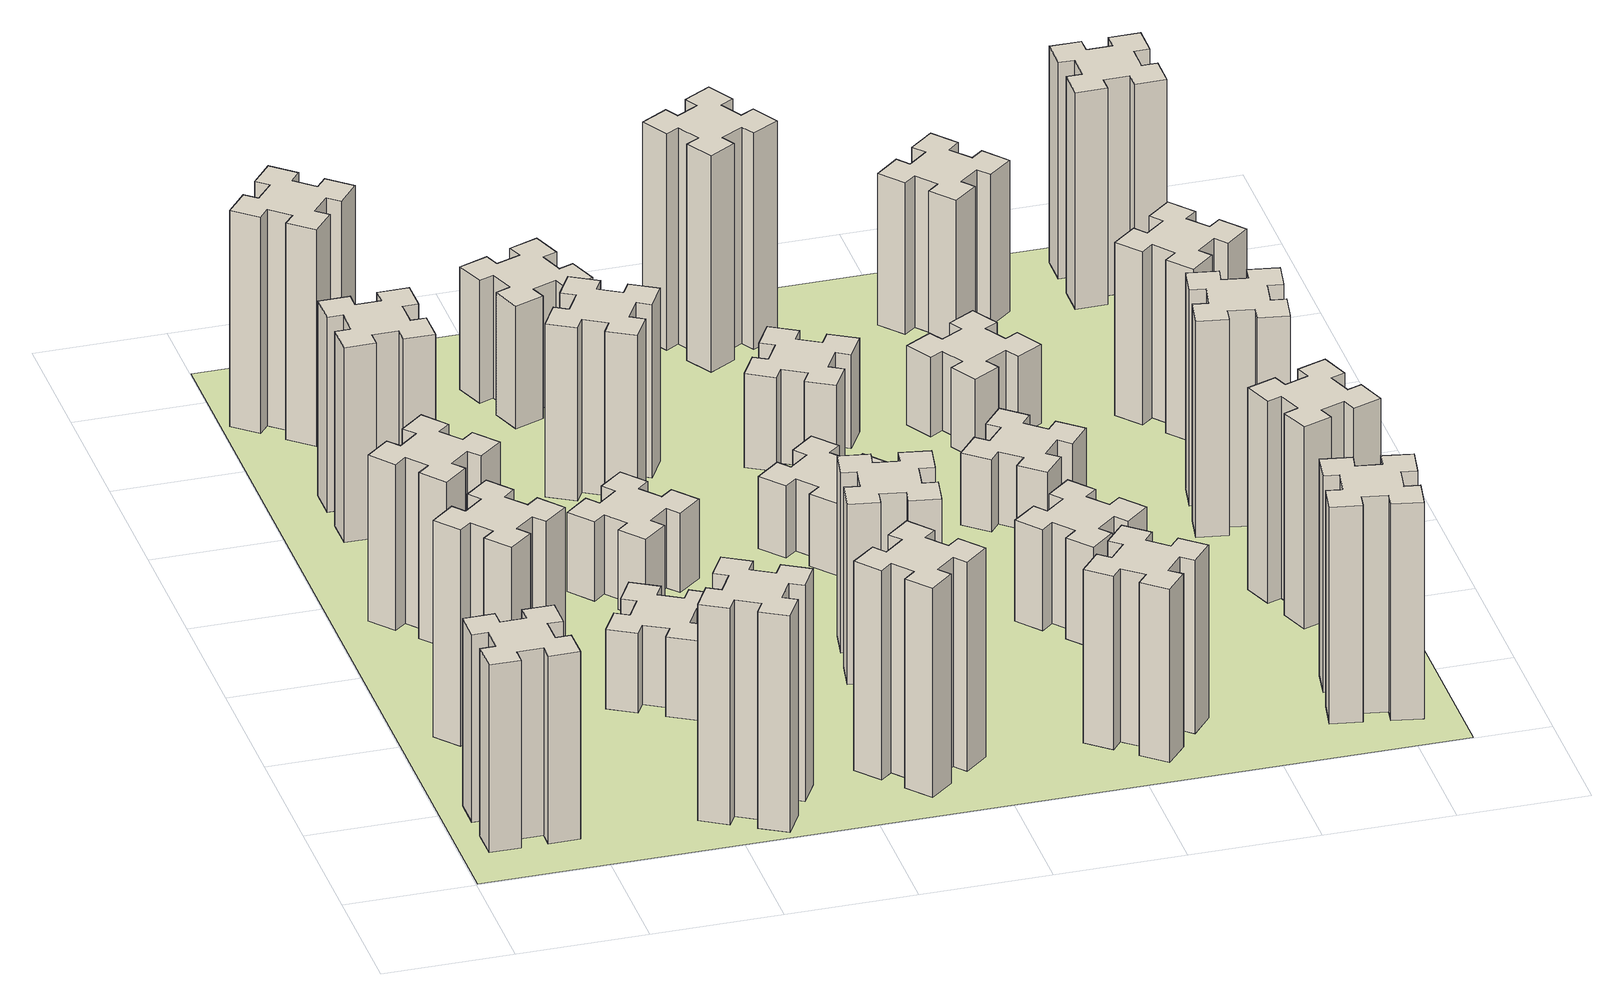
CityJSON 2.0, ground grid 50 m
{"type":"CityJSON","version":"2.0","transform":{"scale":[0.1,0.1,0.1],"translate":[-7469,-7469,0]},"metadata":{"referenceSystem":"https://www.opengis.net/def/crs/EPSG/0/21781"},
"CityObjects":{
"building1":{"type":"Building","attributes":{"class":"1000","function":"1000","usage":"1000","yearOfConstruction":2016,"roofType":"1000","measuredHeight":78,"storeysAboveGround":30,"storeysBelowGround":0},"geometry":[{"type":"Solid","lod":"1","boundaries":[[[[0,1,2,3,4,5,6,7,8,9,10,11,12,13,14,15,16,17,18,19]],[[17,16,20,21]],[[16,15,22,20]],[[15,14,23,22]],[[14,13,24,23]],[[13,12,25,24]],[[12,11,26,25]],[[11,10,27,26]],[[10,9,28,27]],[[9,8,29,28]],[[8,7,30,29]],[[7,6,31,30]],[[6,5,32,31]],[[5,4,33,32]],[[4,3,34,33]],[[3,2,35,34]],[[2,1,36,35]],[[1,0,37,36]],[[0,19,38,37]],[[19,18,39,38]],[[18,17,21,39]],[[24,25,26,27,28,29,30,31,32,33,34,35,36,37,38,39,21,20,22,23]]]]}]},
"building2":{"type":"Building","attributes":{"class":"1000","function":"1000","usage":"1000","yearOfConstruction":2016,"roofType":"1000","measuredHeight":90,"storeysAboveGround":30,"storeysBelowGround":0},"geometry":[{"type":"Solid","lod":"1","boundaries":[[[[40,41,42,43,44,45,46,47,48,49,50,51,52,53,54,55,56,57,58,59]],[[57,56,60,61]],[[56,55,62,60]],[[55,54,63,62]],[[54,53,64,63]],[[53,52,65,64]],[[52,51,66,65]],[[51,50,67,66]],[[50,49,68,67]],[[49,48,69,68]],[[48,47,70,69]],[[47,46,71,70]],[[46,45,72,71]],[[45,44,73,72]],[[44,43,74,73]],[[43,42,75,74]],[[42,41,76,75]],[[41,40,77,76]],[[40,59,78,77]],[[59,58,79,78]],[[58,57,61,79]],[[64,65,66,67,68,69,70,71,72,73,74,75,76,77,78,79,61,60,62,63]]]]}]},
"building3":{"type":"Building","attributes":{"class":"1000","function":"1000","usage":"1000","yearOfConstruction":2016,"roofType":"1000","measuredHeight":69,"storeysAboveGround":30,"storeysBelowGround":0},"geometry":[{"type":"Solid","lod":"1","boundaries":[[[[80,81,82,83,84,85,86,87,88,89,90,91,92,93,94,95,96,97,98,99]],[[97,96,100,101]],[[96,95,102,100]],[[95,94,103,102]],[[94,93,104,103]],[[93,92,105,104]],[[92,91,106,105]],[[91,90,107,106]],[[90,89,108,107]],[[89,88,109,108]],[[88,87,110,109]],[[87,86,111,110]],[[86,85,112,111]],[[85,84,113,112]],[[84,83,114,113]],[[83,82,115,114]],[[82,81,116,115]],[[81,80,117,116]],[[80,99,118,117]],[[99,98,119,118]],[[98,97,101,119]],[[104,105,106,107,108,109,110,111,112,113,114,115,116,117,118,119,101,100,102,103]]]]}]},
"building4":{"type":"Building","attributes":{"class":"1000","function":"1000","usage":"1000","yearOfConstruction":2016,"roofType":"1000","measuredHeight":81,"storeysAboveGround":30,"storeysBelowGround":0},"geometry":[{"type":"Solid","lod":"1","boundaries":[[[[120,121,122,123,124,125,126,127,128,129,130,131,132,133,134,135,136,137,138,139]],[[137,136,140,141]],[[136,135,142,140]],[[135,134,143,142]],[[134,133,144,143]],[[133,132,145,144]],[[132,131,146,145]],[[131,130,147,146]],[[130,129,148,147]],[[129,128,149,148]],[[128,127,150,149]],[[127,126,151,150]],[[126,125,152,151]],[[125,124,153,152]],[[124,123,154,153]],[[123,122,155,154]],[[122,121,156,155]],[[121,120,157,156]],[[120,139,158,157]],[[139,138,159,158]],[[138,137,141,159]],[[144,145,146,147,148,149,150,151,152,153,154,155,156,157,158,159,141,140,142,143]]]]}]},
"building5":{"type":"Building","attributes":{"class":"1000","function":"1000","usage":"1000","yearOfConstruction":2016,"roofType":"1000","measuredHeight":90,"storeysAboveGround":30,"storeysBelowGround":0},"geometry":[{"type":"Solid","lod":"1","boundaries":[[[[160,161,162,163,164,165,166,167,168,169,170,171,172,173,174,175,176,177,178,179]],[[177,176,180,181]],[[176,175,182,180]],[[175,174,183,182]],[[174,173,184,183]],[[173,172,185,184]],[[172,171,186,185]],[[171,170,187,186]],[[170,169,188,187]],[[169,168,189,188]],[[168,167,190,189]],[[167,166,191,190]],[[166,165,192,191]],[[165,164,193,192]],[[164,163,194,193]],[[163,162,195,194]],[[162,161,196,195]],[[161,160,197,196]],[[160,179,198,197]],[[179,178,199,198]],[[178,177,181,199]],[[184,185,186,187,188,189,190,191,192,193,194,195,196,197,198,199,181,180,182,183]]]]}]},
"building6":{"type":"Building","attributes":{"class":"1000","function":"1000","usage":"1000","yearOfConstruction":2016,"roofType":"1000","measuredHeight":90,"storeysAboveGround":30,"storeysBelowGround":0},"geometry":[{"type":"Solid","lod":"1","boundaries":[[[[200,201,202,203,204,205,206,207,208,209,210,211,212,213,214,215,216,217,218,219]],[[217,216,220,221]],[[216,215,222,220]],[[215,214,223,222]],[[214,213,224,223]],[[213,212,225,224]],[[212,211,226,225]],[[211,210,227,226]],[[210,209,228,227]],[[209,208,229,228]],[[208,207,230,229]],[[207,206,231,230]],[[206,205,232,231]],[[205,204,233,232]],[[204,203,234,233]],[[203,202,235,234]],[[202,201,236,235]],[[201,200,237,236]],[[200,219,238,237]],[[219,218,239,238]],[[218,217,221,239]],[[224,225,226,227,228,229,230,231,232,233,234,235,236,237,238,239,221,220,222,223]]]]}]},
"building7":{"type":"Building","attributes":{"class":"1000","function":"1000","usage":"1000","yearOfConstruction":2016,"roofType":"1000","measuredHeight":33,"storeysAboveGround":30,"storeysBelowGround":0},"geometry":[{"type":"Solid","lod":"1","boundaries":[[[[240,241,242,243,244,245,246,247,248,249,250,251,252,253,254,255,256,257,258,259]],[[257,256,260,261]],[[256,255,262,260]],[[255,254,263,262]],[[254,253,264,263]],[[253,252,265,264]],[[252,251,266,265]],[[251,250,267,266]],[[250,249,268,267]],[[249,248,269,268]],[[248,247,270,269]],[[247,246,271,270]],[[246,245,272,271]],[[245,244,273,272]],[[244,243,274,273]],[[243,242,275,274]],[[242,241,276,275]],[[241,240,277,276]],[[240,259,278,277]],[[259,258,279,278]],[[258,257,261,279]],[[264,265,266,267,268,269,270,271,272,273,274,275,276,277,278,279,261,260,262,263]]]]}]},
"building8":{"type":"Building","attributes":{"class":"1000","function":"1000","usage":"1000","yearOfConstruction":2016,"roofType":"1000","measuredHeight":33,"storeysAboveGround":30,"storeysBelowGround":0},"geometry":[{"type":"Solid","lod":"1","boundaries":[[[[280,281,282,283,284,285,286,287,288,289,290,291,292,293,294,295,296,297,298,299]],[[297,296,300,301]],[[296,295,302,300]],[[295,294,303,302]],[[294,293,304,303]],[[293,292,305,304]],[[292,291,306,305]],[[291,290,307,306]],[[290,289,308,307]],[[289,288,309,308]],[[288,287,310,309]],[[287,286,311,310]],[[286,285,312,311]],[[285,284,313,312]],[[284,283,314,313]],[[283,282,315,314]],[[282,281,316,315]],[[281,280,317,316]],[[280,299,318,317]],[[299,298,319,318]],[[298,297,301,319]],[[304,305,306,307,308,309,310,311,312,313,314,315,316,317,318,319,301,300,302,303]]]]}]},
"building9":{"type":"Building","attributes":{"class":"1000","function":"1000","usage":"1000","yearOfConstruction":2016,"roofType":"1000","measuredHeight":87,"storeysAboveGround":30,"storeysBelowGround":0},"geometry":[{"type":"Solid","lod":"1","boundaries":[[[[320,321,322,323,324,325,326,327,328,329,330,331,332,333,334,335,336,337,338,339]],[[337,336,340,341]],[[336,335,342,340]],[[335,334,343,342]],[[334,333,344,343]],[[333,332,345,344]],[[332,331,346,345]],[[331,330,347,346]],[[330,329,348,347]],[[329,328,349,348]],[[328,327,350,349]],[[327,326,351,350]],[[326,325,352,351]],[[325,324,353,352]],[[324,323,354,353]],[[323,322,355,354]],[[322,321,356,355]],[[321,320,357,356]],[[320,339,358,357]],[[339,338,359,358]],[[338,337,341,359]],[[344,345,346,347,348,349,350,351,352,353,354,355,356,357,358,359,341,340,342,343]]]]}]},
"building10":{"type":"Building","attributes":{"class":"1000","function":"1000","usage":"1000","yearOfConstruction":2016,"roofType":"1000","measuredHeight":72,"storeysAboveGround":30,"storeysBelowGround":0},"geometry":[{"type":"Solid","lod":"1","boundaries":[[[[360,361,362,363,364,365,366,367,368,369,370,371,372,373,374,375,376,377,378,379]],[[377,376,380,381]],[[376,375,382,380]],[[375,374,383,382]],[[374,373,384,383]],[[373,372,385,384]],[[372,371,386,385]],[[371,370,387,386]],[[370,369,388,387]],[[369,368,389,388]],[[368,367,390,389]],[[367,366,391,390]],[[366,365,392,391]],[[365,364,393,392]],[[364,363,394,393]],[[363,362,395,394]],[[362,361,396,395]],[[361,360,397,396]],[[360,379,398,397]],[[379,378,399,398]],[[378,377,381,399]],[[384,385,386,387,388,389,390,391,392,393,394,395,396,397,398,399,381,380,382,383]]]]}]},
"building11":{"type":"Building","attributes":{"class":"1000","function":"1000","usage":"1000","yearOfConstruction":2016,"roofType":"1000","measuredHeight":51,"storeysAboveGround":30,"storeysBelowGround":0},"geometry":[{"type":"Solid","lod":"1","boundaries":[[[[400,401,402,403,404,405,406,407,408,409,410,411,412,413,414,415,416,417,418,419]],[[417,416,420,421]],[[416,415,422,420]],[[415,414,423,422]],[[414,413,424,423]],[[413,412,425,424]],[[412,411,426,425]],[[411,410,427,426]],[[410,409,428,427]],[[409,408,429,428]],[[408,407,430,429]],[[407,406,431,430]],[[406,405,432,431]],[[405,404,433,432]],[[404,403,434,433]],[[403,402,435,434]],[[402,401,436,435]],[[401,400,437,436]],[[400,419,438,437]],[[419,418,439,438]],[[418,417,421,439]],[[424,425,426,427,428,429,430,431,432,433,434,435,436,437,438,439,421,420,422,423]]]]}]},
"building12":{"type":"Building","attributes":{"class":"1000","function":"1000","usage":"1000","yearOfConstruction":2016,"roofType":"1000","measuredHeight":75,"storeysAboveGround":30,"storeysBelowGround":0},"geometry":[{"type":"Solid","lod":"1","boundaries":[[[[440,441,442,443,444,445,446,447,448,449,450,451,452,453,454,455,456,457,458,459]],[[457,456,460,461]],[[456,455,462,460]],[[455,454,463,462]],[[454,453,464,463]],[[453,452,465,464]],[[452,451,466,465]],[[451,450,467,466]],[[450,449,468,467]],[[449,448,469,468]],[[448,447,470,469]],[[447,446,471,470]],[[446,445,472,471]],[[445,444,473,472]],[[444,443,474,473]],[[443,442,475,474]],[[442,441,476,475]],[[441,440,477,476]],[[440,459,478,477]],[[459,458,479,478]],[[458,457,461,479]],[[464,465,466,467,468,469,470,471,472,473,474,475,476,477,478,479,461,460,462,463]]]]}]},
"building13":{"type":"Building","attributes":{"class":"1000","function":"1000","usage":"1000","yearOfConstruction":2016,"roofType":"1000","measuredHeight":30,"storeysAboveGround":30,"storeysBelowGround":0},"geometry":[{"type":"Solid","lod":"1","boundaries":[[[[480,481,482,483,484,485,486,487,488,489,490,491,492,493,494,495,496,497,498,499]],[[497,496,500,501]],[[496,495,502,500]],[[495,494,503,502]],[[494,493,504,503]],[[493,492,505,504]],[[492,491,506,505]],[[491,490,507,506]],[[490,489,508,507]],[[489,488,509,508]],[[488,487,510,509]],[[487,486,511,510]],[[486,485,512,511]],[[485,484,513,512]],[[484,483,514,513]],[[483,482,515,514]],[[482,481,516,515]],[[481,480,517,516]],[[480,499,518,517]],[[499,498,519,518]],[[498,497,501,519]],[[504,505,506,507,508,509,510,511,512,513,514,515,516,517,518,519,501,500,502,503]]]]}]},
"building14":{"type":"Building","attributes":{"class":"1000","function":"1000","usage":"1000","yearOfConstruction":2016,"roofType":"1000","measuredHeight":72,"storeysAboveGround":30,"storeysBelowGround":0},"geometry":[{"type":"Solid","lod":"1","boundaries":[[[[520,521,522,523,524,525,526,527,528,529,530,531,532,533,534,535,536,537,538,539]],[[537,536,540,541]],[[536,535,542,540]],[[535,534,543,542]],[[534,533,544,543]],[[533,532,545,544]],[[532,531,546,545]],[[531,530,547,546]],[[530,529,548,547]],[[529,528,549,548]],[[528,527,550,549]],[[527,526,551,550]],[[526,525,552,551]],[[525,524,553,552]],[[524,523,554,553]],[[523,522,555,554]],[[522,521,556,555]],[[521,520,557,556]],[[520,539,558,557]],[[539,538,559,558]],[[538,537,541,559]],[[544,545,546,547,548,549,550,551,552,553,554,555,556,557,558,559,541,540,542,543]]]]}]},
"building15":{"type":"Building","attributes":{"class":"1000","function":"1000","usage":"1000","yearOfConstruction":2016,"roofType":"1000","measuredHeight":39,"storeysAboveGround":30,"storeysBelowGround":0},"geometry":[{"type":"Solid","lod":"1","boundaries":[[[[560,561,562,563,564,565,566,567,568,569,570,571,572,573,574,575,576,577,578,579]],[[577,576,580,581]],[[576,575,582,580]],[[575,574,583,582]],[[574,573,584,583]],[[573,572,585,584]],[[572,571,586,585]],[[571,570,587,586]],[[570,569,588,587]],[[569,568,589,588]],[[568,567,590,589]],[[567,566,591,590]],[[566,565,592,591]],[[565,564,593,592]],[[564,563,594,593]],[[563,562,595,594]],[[562,561,596,595]],[[561,560,597,596]],[[560,579,598,597]],[[579,578,599,598]],[[578,577,581,599]],[[584,585,586,587,588,589,590,591,592,593,594,595,596,597,598,599,581,580,582,583]]]]}]},
"building16":{"type":"Building","attributes":{"class":"1000","function":"1000","usage":"1000","yearOfConstruction":2016,"roofType":"1000","measuredHeight":90,"storeysAboveGround":30,"storeysBelowGround":0},"geometry":[{"type":"Solid","lod":"1","boundaries":[[[[600,601,602,603,604,605,606,607,608,609,610,611,612,613,614,615,616,617,618,619]],[[617,616,620,621]],[[616,615,622,620]],[[615,614,623,622]],[[614,613,624,623]],[[613,612,625,624]],[[612,611,626,625]],[[611,610,627,626]],[[610,609,628,627]],[[609,608,629,628]],[[608,607,630,629]],[[607,606,631,630]],[[606,605,632,631]],[[605,604,633,632]],[[604,603,634,633]],[[603,602,635,634]],[[602,601,636,635]],[[601,600,637,636]],[[600,619,638,637]],[[619,618,639,638]],[[618,617,621,639]],[[624,625,626,627,628,629,630,631,632,633,634,635,636,637,638,639,621,620,622,623]]]]}]},
"building17":{"type":"Building","attributes":{"class":"1000","function":"1000","usage":"1000","yearOfConstruction":2016,"roofType":"1000","measuredHeight":42,"storeysAboveGround":30,"storeysBelowGround":0},"geometry":[{"type":"Solid","lod":"1","boundaries":[[[[640,641,642,643,644,645,646,647,648,649,650,651,652,653,654,655,656,657,658,659]],[[657,656,660,661]],[[656,655,662,660]],[[655,654,663,662]],[[654,653,664,663]],[[653,652,665,664]],[[652,651,666,665]],[[651,650,667,666]],[[650,649,668,667]],[[649,648,669,668]],[[648,647,670,669]],[[647,646,671,670]],[[646,645,672,671]],[[645,644,673,672]],[[644,643,674,673]],[[643,642,675,674]],[[642,641,676,675]],[[641,640,677,676]],[[640,659,678,677]],[[659,658,679,678]],[[658,657,661,679]],[[664,665,666,667,668,669,670,671,672,673,674,675,676,677,678,679,661,660,662,663]]]]}]},
"building18":{"type":"Building","attributes":{"class":"1000","function":"1000","usage":"1000","yearOfConstruction":2016,"roofType":"1000","measuredHeight":30,"storeysAboveGround":30,"storeysBelowGround":0},"geometry":[{"type":"Solid","lod":"1","boundaries":[[[[680,681,682,683,684,685,686,687,688,689,690,691,692,693,694,695,696,697,698,699]],[[697,696,700,701]],[[696,695,702,700]],[[695,694,703,702]],[[694,693,704,703]],[[693,692,705,704]],[[692,691,706,705]],[[691,690,707,706]],[[690,689,708,707]],[[689,688,709,708]],[[688,687,710,709]],[[687,686,711,710]],[[686,685,712,711]],[[685,684,713,712]],[[684,683,714,713]],[[683,682,715,714]],[[682,681,716,715]],[[681,680,717,716]],[[680,699,718,717]],[[699,698,719,718]],[[698,697,701,719]],[[704,705,706,707,708,709,710,711,712,713,714,715,716,717,718,719,701,700,702,703]]]]}]},
"building19":{"type":"Building","attributes":{"class":"1000","function":"1000","usage":"1000","yearOfConstruction":2016,"roofType":"1000","measuredHeight":33,"storeysAboveGround":30,"storeysBelowGround":0},"geometry":[{"type":"Solid","lod":"1","boundaries":[[[[720,721,722,723,724,725,726,727,728,729,730,731,732,733,734,735,736,737,738,739]],[[737,736,740,741]],[[736,735,742,740]],[[735,734,743,742]],[[734,733,744,743]],[[733,732,745,744]],[[732,731,746,745]],[[731,730,747,746]],[[730,729,748,747]],[[729,728,749,748]],[[728,727,750,749]],[[727,726,751,750]],[[726,725,752,751]],[[725,724,753,752]],[[724,723,754,753]],[[723,722,755,754]],[[722,721,756,755]],[[721,720,757,756]],[[720,739,758,757]],[[739,738,759,758]],[[738,737,741,759]],[[744,745,746,747,748,749,750,751,752,753,754,755,756,757,758,759,741,740,742,743]]]]}]},
"building20":{"type":"Building","attributes":{"class":"1000","function":"1000","usage":"1000","yearOfConstruction":2016,"roofType":"1000","measuredHeight":90,"storeysAboveGround":30,"storeysBelowGround":0},"geometry":[{"type":"Solid","lod":"1","boundaries":[[[[760,761,762,763,764,765,766,767,768,769,770,771,772,773,774,775,776,777,778,779]],[[777,776,780,781]],[[776,775,782,780]],[[775,774,783,782]],[[774,773,784,783]],[[773,772,785,784]],[[772,771,786,785]],[[771,770,787,786]],[[770,769,788,787]],[[769,768,789,788]],[[768,767,790,789]],[[767,766,791,790]],[[766,765,792,791]],[[765,764,793,792]],[[764,763,794,793]],[[763,762,795,794]],[[762,761,796,795]],[[761,760,797,796]],[[760,779,798,797]],[[779,778,799,798]],[[778,777,781,799]],[[784,785,786,787,788,789,790,791,792,793,794,795,796,797,798,799,781,780,782,783]]]]}]},
"building21":{"type":"Building","attributes":{"class":"1000","function":"1000","usage":"1000","yearOfConstruction":2016,"roofType":"1000","measuredHeight":63,"storeysAboveGround":30,"storeysBelowGround":0},"geometry":[{"type":"Solid","lod":"1","boundaries":[[[[800,801,802,803,804,805,806,807,808,809,810,811,812,813,814,815,816,817,818,819]],[[817,816,820,821]],[[816,815,822,820]],[[815,814,823,822]],[[814,813,824,823]],[[813,812,825,824]],[[812,811,826,825]],[[811,810,827,826]],[[810,809,828,827]],[[809,808,829,828]],[[808,807,830,829]],[[807,806,831,830]],[[806,805,832,831]],[[805,804,833,832]],[[804,803,834,833]],[[803,802,835,834]],[[802,801,836,835]],[[801,800,837,836]],[[800,819,838,837]],[[819,818,839,838]],[[818,817,821,839]],[[824,825,826,827,828,829,830,831,832,833,834,835,836,837,838,839,821,820,822,823]]]]}]},
"building22":{"type":"Building","attributes":{"class":"1000","function":"1000","usage":"1000","yearOfConstruction":2016,"roofType":"1000","measuredHeight":84,"storeysAboveGround":30,"storeysBelowGround":0},"geometry":[{"type":"Solid","lod":"1","boundaries":[[[[840,841,842,843,844,845,846,847,848,849,850,851,852,853,854,855,856,857,858,859]],[[857,856,860,861]],[[856,855,862,860]],[[855,854,863,862]],[[854,853,864,863]],[[853,852,865,864]],[[852,851,866,865]],[[851,850,867,866]],[[850,849,868,867]],[[849,848,869,868]],[[848,847,870,869]],[[847,846,871,870]],[[846,845,872,871]],[[845,844,873,872]],[[844,843,874,873]],[[843,842,875,874]],[[842,841,876,875]],[[841,840,877,876]],[[840,859,878,877]],[[859,858,879,878]],[[858,857,861,879]],[[864,865,866,867,868,869,870,871,872,873,874,875,876,877,878,879,861,860,862,863]]]]}]},
"building23":{"type":"Building","attributes":{"class":"1000","function":"1000","usage":"1000","yearOfConstruction":2016,"roofType":"1000","measuredHeight":90,"storeysAboveGround":30,"storeysBelowGround":0},"geometry":[{"type":"Solid","lod":"1","boundaries":[[[[880,881,882,883,884,885,886,887,888,889,890,891,892,893,894,895,896,897,898,899]],[[897,896,900,901]],[[896,895,902,900]],[[895,894,903,902]],[[894,893,904,903]],[[893,892,905,904]],[[892,891,906,905]],[[891,890,907,906]],[[890,889,908,907]],[[889,888,909,908]],[[888,887,910,909]],[[887,886,911,910]],[[886,885,912,911]],[[885,884,913,912]],[[884,883,914,913]],[[883,882,915,914]],[[882,881,916,915]],[[881,880,917,916]],[[880,899,918,917]],[[899,898,919,918]],[[898,897,901,919]],[[904,905,906,907,908,909,910,911,912,913,914,915,916,917,918,919,901,900,902,903]]]]}]},
"building24":{"type":"Building","attributes":{"class":"1000","function":"1000","usage":"1000","yearOfConstruction":2016,"roofType":"1000","measuredHeight":72,"storeysAboveGround":30,"storeysBelowGround":0},"geometry":[{"type":"Solid","lod":"1","boundaries":[[[[920,921,922,923,924,925,926,927,928,929,930,931,932,933,934,935,936,937,938,939]],[[937,936,940,941]],[[936,935,942,940]],[[935,934,943,942]],[[934,933,944,943]],[[933,932,945,944]],[[932,931,946,945]],[[931,930,947,946]],[[930,929,948,947]],[[929,928,949,948]],[[928,927,950,949]],[[927,926,951,950]],[[926,925,952,951]],[[925,924,953,952]],[[924,923,954,953]],[[923,922,955,954]],[[922,921,956,955]],[[921,920,957,956]],[[920,939,958,957]],[[939,938,959,958]],[[938,937,941,959]],[[944,945,946,947,948,949,950,951,952,953,954,955,956,957,958,959,941,940,942,943]]]]}]},
"building25":{"type":"Building","attributes":{"class":"1000","function":"1000","usage":"1000","yearOfConstruction":2016,"roofType":"1000","measuredHeight":90,"storeysAboveGround":30,"storeysBelowGround":0},"geometry":[{"type":"Solid","lod":"1","boundaries":[[[[960,961,962,963,964,965,966,967,968,969,970,971,972,973,974,975,976,977,978,979]],[[977,976,980,981]],[[976,975,982,980]],[[975,974,983,982]],[[974,973,984,983]],[[973,972,985,984]],[[972,971,986,985]],[[971,970,987,986]],[[970,969,988,987]],[[969,968,989,988]],[[968,967,990,989]],[[967,966,991,990]],[[966,965,992,991]],[[965,964,993,992]],[[964,963,994,993]],[[963,962,995,994]],[[962,961,996,995]],[[961,960,997,996]],[[960,979,998,997]],[[979,978,999,998]],[[978,977,981,999]],[[984,985,986,987,988,989,990,991,992,993,994,995,996,997,998,999,981,980,982,983]]]]}]},
"landuse1":{"type":"LandUse","attributes":{"name":"plot1","function":"1010"},"geometry":[{"type":"MultiSurface","lod":"1","boundaries":[[[1000,1001,1002,1003]]]}]}
},
"vertices":[
[165,425,0],[165,325,0],[105,325,0],[105,205,0],[225,205,0],[225,265,0],[325,265,0],[325,205,0],[445,205,0],[445,325,0],[385,325,0],[385,425,0],[445,425,0],[445,545,0],[325,545,0],[325,485,0],[225,485,0],[225,545,0],[105,545,0],[105,425,0],[225,485,780],[225,545,780],[325,485,780],[325,545,780],[445,545,780],[445,425,780],[385,425,780],[385,325,780],[445,325,780],[445,205,780],[325,205,780],[325,265,780],[225,265,780],[225,205,780],[105,205,780],[105,325,780],[165,325,780],[165,425,780],[105,425,780],[105,545,780],
[492,1048,0],[427,1124,0],[473,1163,0],[396,1255,0],[304,1178,0],[343,1132,0],[266,1067,0],[228,1113,0],[136,1036,0],[213,944,0],[259,983,0],[323,906,0],[277,868,0],[354,776,0],[446,853,0],[408,899,0],[484,963,0],[523,917,0],[615,994,0],[538,1086,0],[484,963,900],[523,917,900],[408,899,900],[446,853,900],[354,776,900],[277,868,900],[323,906,900],[259,983,900],[213,944,900],[136,1036,900],[228,1113,900],[266,1067,900],[343,1132,900],[304,1178,900],[396,1255,900],[473,1163,900],[427,1124,900],[492,1048,900],[538,1086,900],[615,994,900],
[492,1888,0],[427,1964,0],[473,2003,0],[396,2095,0],[304,2018,0],[343,1972,0],[266,1907,0],[228,1953,0],[136,1876,0],[213,1784,0],[259,1823,0],[323,1746,0],[277,1708,0],[354,1616,0],[446,1693,0],[408,1739,0],[484,1803,0],[523,1757,0],[615,1834,0],[538,1926,0],[484,1803,690],[523,1757,690],[408,1739,690],[446,1693,690],[354,1616,690],[277,1708,690],[323,1746,690],[259,1823,690],[213,1784,690],[136,1876,690],[228,1953,690],[266,1907,690],[343,1972,690],[304,2018,690],[396,2095,690],[473,2003,690],[427,1964,690],[492,1888,690],[538,1926,690],[615,1834,690],
[485,2545,0],[485,2645,0],[545,2645,0],[545,2765,0],[425,2765,0],[425,2705,0],[325,2705,0],[325,2765,0],[205,2765,0],[205,2645,0],[265,2645,0],[265,2545,0],[205,2545,0],[205,2425,0],[325,2425,0],[325,2485,0],[425,2485,0],[425,2425,0],[545,2425,0],[545,2545,0],[425,2485,810],[425,2425,810],[325,2485,810],[325,2425,810],[205,2425,810],[205,2545,810],[265,2545,810],[265,2645,810],[205,2645,810],[205,2765,810],[325,2765,810],[325,2705,810],[425,2705,810],[425,2765,810],[545,2765,810],[545,2645,810],[485,2645,810],[485,2545,810],[545,2545,810],[545,2425,810],
[1214,346,0],[1127,396,0],[1157,448,0],[1053,508,0],[993,404,0],[1045,374,0],[995,287,0],[943,317,0],[883,213,0],[987,153,0],[1017,205,0],[1104,155,0],[1074,103,0],[1178,43,0],[1238,147,0],[1186,177,0],[1236,264,0],[1288,234,0],[1348,338,0],[1244,398,0],[1236,264,900],[1288,234,900],[1186,177,900],[1238,147,900],[1178,43,900],[1074,103,900],[1104,155,900],[1017,205,900],[987,153,900],[883,213,900],[943,317,900],[995,287,900],[1045,374,900],[993,404,900],[1053,508,900],[1157,448,900],[1127,396,900],[1214,346,900],[1244,398,900],[1348,338,900],
[384,3387,0],[308,3452,0],[346,3498,0],[254,3575,0],[177,3483,0],[223,3444,0],[159,3368,0],[113,3406,0],[36,3314,0],[128,3237,0],[166,3283,0],[243,3219,0],[204,3173,0],[296,3096,0],[373,3188,0],[327,3226,0],[392,3303,0],[438,3264,0],[515,3356,0],[423,3433,0],[392,3303,900],[438,3264,900],[327,3226,900],[373,3188,900],[296,3096,900],[204,3173,900],[243,3219,900],[166,3283,900],[128,3237,900],[36,3314,900],[113,3406,900],[159,3368,900],[223,3444,900],[177,3483,900],[254,3575,900],[346,3498,900],[308,3452,900],[384,3387,900],[423,3433,900],[515,3356,900],
[1086,1017,0],[1136,1104,0],[1188,1074,0],[1248,1178,0],[1144,1238,0],[1114,1186,0],[1027,1236,0],[1057,1288,0],[953,1348,0],[893,1244,0],[945,1214,0],[895,1127,0],[843,1157,0],[783,1053,0],[887,993,0],[917,1045,0],[1004,995,0],[974,943,0],[1078,883,0],[1138,987,0],[1004,995,330],[974,943,330],[917,1045,330],[887,993,330],[783,1053,330],[843,1157,330],[895,1127,330],[945,1214,330],[893,1244,330],[953,1348,330],[1057,1288,330],[1027,1236,330],[1114,1186,330],[1144,1238,330],[1248,1178,330],[1188,1074,330],[1136,1104,330],[1086,1017,330],[1138,987,330],[1078,883,330],
[1083,1972,0],[1006,1907,0],[968,1953,0],[876,1876,0],[953,1784,0],[999,1823,0],[1063,1746,0],[1017,1708,0],[1094,1616,0],[1186,1693,0],[1148,1739,0],[1224,1803,0],[1263,1757,0],[1355,1834,0],[1278,1926,0],[1232,1888,0],[1167,1964,0],[1213,2003,0],[1136,2095,0],[1044,2018,0],[1167,1964,330],[1213,2003,330],[1232,1888,330],[1278,1926,330],[1355,1834,330],[1263,1757,330],[1224,1803,330],[1148,1739,330],[1186,1693,330],[1094,1616,330],[1017,1708,330],[1063,1746,330],[999,1823,330],[953,1784,330],[876,1876,330],[968,1953,330],[1006,1907,330],[1083,1972,330],[1044,2018,330],[1136,2095,330],
[1639,343,0],[1703,266,0],[1657,228,0],[1734,136,0],[1826,213,0],[1788,259,0],[1864,323,0],[1903,277,0],[1995,354,0],[1918,446,0],[1872,408,0],[1807,484,0],[1853,523,0],[1776,615,0],[1684,538,0],[1723,492,0],[1646,427,0],[1608,473,0],[1516,396,0],[1593,304,0],[1646,427,870],[1608,473,870],[1723,492,870],[1684,538,870],[1776,615,870],[1853,523,870],[1807,484,870],[1872,408,870],[1918,446,870],[1995,354,870],[1903,277,870],[1864,323,870],[1788,259,870],[1826,213,870],[1734,136,870],[1657,228,870],[1703,266,870],[1639,343,870],[1593,304,870],[1516,396,870],
[1117,2525,0],[1204,2475,0],[1174,2423,0],[1278,2363,0],[1338,2467,0],[1286,2497,0],[1336,2584,0],[1388,2554,0],[1448,2658,0],[1344,2718,0],[1314,2666,0],[1227,2716,0],[1257,2768,0],[1153,2828,0],[1093,2724,0],[1145,2694,0],[1095,2607,0],[1043,2637,0],[983,2533,0],[1087,2473,0],[1095,2607,720],[1043,2637,720],[1145,2694,720],[1093,2724,720],[1153,2828,720],[1257,2768,720],[1227,2716,720],[1314,2666,720],[1344,2718,720],[1448,2658,720],[1388,2554,720],[1336,2584,720],[1286,2497,720],[1338,2467,720],[1278,2363,720],[1174,2423,720],[1204,2475,720],[1117,2525,720],[1087,2473,720],[983,2533,720],
[1125,3356,0],[1031,3322,0],[1010,3378,0],[897,3337,0],[939,3224,0],[995,3245,0],[1029,3151,0],[973,3130,0],[1014,3017,0],[1127,3059,0],[1106,3115,0],[1200,3149,0],[1220,3093,0],[1333,3134,0],[1292,3247,0],[1236,3226,0],[1202,3320,0],[1258,3340,0],[1217,3453,0],[1104,3412,0],[1202,3320,510],[1258,3340,510],[1236,3226,510],[1292,3247,510],[1333,3134,510],[1220,3093,510],[1200,3149,510],[1106,3115,510],[1127,3059,510],[1014,3017,510],[973,3130,510],[1029,3151,510],[995,3245,510],[939,3224,510],[897,3337,510],[1010,3378,510],[1031,3322,510],[1125,3356,510],[1104,3412,510],[1217,3453,510],
[1955,1047,0],[1972,1145,0],[2031,1135,0],[2052,1253,0],[1934,1274,0],[1924,1215,0],[1825,1232,0],[1836,1291,0],[1717,1312,0],[1697,1194,0],[1756,1184,0],[1738,1085,0],[1679,1096,0],[1658,977,0],[1777,957,0],[1787,1016,0],[1885,998,0],[1875,939,0],[1993,918,0],[2014,1037,0],[1885,998,750],[1875,939,750],[1787,1016,750],[1777,957,750],[1658,977,750],[1679,1096,750],[1738,1085,750],[1756,1184,750],[1697,1194,750],[1717,1312,750],[1836,1291,750],[1825,1232,750],[1924,1215,750],[1934,1274,750],[2052,1253,750],[2031,1135,750],[1972,1145,750],[1955,1047,750],[2014,1037,750],[1993,918,750],
[1972,1988,0],[1907,2064,0],[1953,2103,0],[1876,2195,0],[1784,2118,0],[1823,2072,0],[1746,2007,0],[1708,2053,0],[1616,1976,0],[1693,1884,0],[1739,1923,0],[1803,1846,0],[1757,1808,0],[1834,1716,0],[1926,1793,0],[1888,1839,0],[1964,1903,0],[2003,1857,0],[2095,1934,0],[2018,2026,0],[1964,1903,300],[2003,1857,300],[1888,1839,300],[1926,1793,300],[1834,1716,300],[1757,1808,300],[1803,1846,300],[1739,1923,300],[1693,1884,300],[1616,1976,300],[1708,2053,300],[1746,2007,300],[1823,2072,300],[1784,2118,300],[1876,2195,300],[1953,2103,300],[1907,2064,300],[1972,1988,300],[2018,2026,300],[2095,1934,300],
[2486,323,0],[2563,259,0],[2524,213,0],[2616,136,0],[2693,228,0],[2647,266,0],[2712,343,0],[2758,304,0],[2835,396,0],[2743,473,0],[2704,427,0],[2628,492,0],[2666,538,0],[2574,615,0],[2497,523,0],[2543,484,0],[2479,408,0],[2433,446,0],[2356,354,0],[2448,277,0],[2479,408,720],[2433,446,720],[2543,484,720],[2497,523,720],[2574,615,720],[2666,538,720],[2628,492,720],[2704,427,720],[2743,473,720],[2835,396,720],[2758,304,720],[2712,343,720],[2647,266,720],[2693,228,720],[2616,136,720],[2524,213,720],[2563,259,720],[2486,323,720],[2448,277,720],[2356,354,720],
[2026,2497,0],[2076,2584,0],[2128,2554,0],[2188,2658,0],[2084,2718,0],[2054,2666,0],[1967,2716,0],[1997,2768,0],[1893,2828,0],[1833,2724,0],[1885,2694,0],[1835,2607,0],[1783,2637,0],[1723,2533,0],[1827,2473,0],[1857,2525,0],[1944,2475,0],[1914,2423,0],[2018,2363,0],[2078,2467,0],[1944,2475,390],[1914,2423,390],[1857,2525,390],[1827,2473,390],[1723,2533,390],[1783,2637,390],[1835,2607,390],[1885,2694,390],[1833,2724,390],[1893,2828,390],[1997,2768,390],[1967,2716,390],[2054,2666,390],[2084,2718,390],[2188,2658,390],[2128,2554,390],[2076,2584,390],[2026,2497,390],[2078,2467,390],[2018,2363,390],
[1844,3556,0],[1757,3506,0],[1727,3558,0],[1623,3498,0],[1683,3394,0],[1735,3424,0],[1785,3337,0],[1733,3307,0],[1793,3203,0],[1897,3263,0],[1867,3315,0],[1954,3365,0],[1984,3313,0],[2088,3373,0],[2028,3477,0],[1976,3447,0],[1926,3534,0],[1978,3564,0],[1918,3668,0],[1814,3608,0],[1926,3534,900],[1978,3564,900],[1976,3447,900],[2028,3477,900],[2088,3373,900],[1984,3313,900],[1954,3365,900],[1867,3315,900],[1897,3263,900],[1793,3203,900],[1733,3307,900],[1785,3337,900],[1735,3424,900],[1683,3394,900],[1623,3498,900],[1727,3558,900],[1757,3506,900],[1844,3556,900],[1814,3608,900],[1918,3668,900],
[2563,1332,0],[2486,1267,0],[2448,1313,0],[2356,1236,0],[2433,1144,0],[2479,1183,0],[2543,1106,0],[2497,1068,0],[2574,976,0],[2666,1053,0],[2628,1099,0],[2704,1163,0],[2743,1117,0],[2835,1194,0],[2758,1286,0],[2712,1248,0],[2647,1324,0],[2693,1363,0],[2616,1455,0],[2524,1378,0],[2647,1324,420],[2693,1363,420],[2712,1248,420],[2758,1286,420],[2835,1194,420],[2743,1117,420],[2704,1163,420],[2628,1099,420],[2666,1053,420],[2574,976,420],[2497,1068,420],[2543,1106,420],[2479,1183,420],[2433,1144,420],[2356,1236,420],[2448,1313,420],[2486,1267,420],[2563,1332,420],[2524,1378,420],[2616,1455,420],
[2704,2007,0],[2628,2072,0],[2666,2118,0],[2574,2195,0],[2497,2103,0],[2543,2064,0],[2479,1988,0],[2433,2026,0],[2356,1934,0],[2448,1857,0],[2486,1903,0],[2563,1839,0],[2524,1793,0],[2616,1716,0],[2693,1808,0],[2647,1846,0],[2712,1923,0],[2758,1884,0],[2835,1976,0],[2743,2053,0],[2712,1923,300],[2758,1884,300],[2647,1846,300],[2693,1808,300],[2616,1716,300],[2524,1793,300],[2563,1839,300],[2486,1903,300],[2448,1857,300],[2356,1934,300],[2433,2026,300],[2479,1988,300],[2543,2064,300],[2497,2103,300],[2574,2195,300],[2666,2118,300],[2628,2072,300],[2704,2007,300],[2743,2053,300],[2835,1976,300],
[2475,2584,0],[2525,2497,0],[2473,2467,0],[2533,2363,0],[2637,2423,0],[2607,2475,0],[2694,2525,0],[2724,2473,0],[2828,2533,0],[2768,2637,0],[2716,2607,0],[2666,2694,0],[2718,2724,0],[2658,2828,0],[2554,2768,0],[2584,2716,0],[2497,2666,0],[2467,2718,0],[2363,2658,0],[2423,2554,0],[2497,2666,330],[2467,2718,330],[2584,2716,330],[2554,2768,330],[2658,2828,330],[2718,2724,330],[2666,2694,330],[2716,2607,330],[2768,2637,330],[2828,2533,330],[2724,2473,330],[2694,2525,330],[2607,2475,330],[2637,2423,330],[2533,2363,330],[2473,2467,330],[2525,2497,330],[2475,2584,330],[2423,2554,330],[2363,2658,330],
[3504,475,0],[3405,492,0],[3416,551,0],[3297,572,0],[3277,454,0],[3336,444,0],[3318,345,0],[3259,356,0],[3238,237,0],[3357,217,0],[3367,276,0],[3465,258,0],[3455,199,0],[3573,178,0],[3594,297,0],[3535,307,0],[3552,405,0],[3611,395,0],[3632,513,0],[3514,534,0],[3552,405,900],[3611,395,900],[3535,307,900],[3594,297,900],[3573,178,900],[3455,199,900],[3465,258,900],[3367,276,900],[3357,217,900],[3238,237,900],[3259,356,900],[3318,345,900],[3336,444,900],[3277,454,900],[3297,572,900],[3416,551,900],[3405,492,900],[3504,475,900],[3514,534,900],[3632,513,900],
[2812,3368,0],[2747,3444,0],[2793,3483,0],[2716,3575,0],[2624,3498,0],[2663,3452,0],[2586,3387,0],[2548,3433,0],[2456,3356,0],[2533,3264,0],[2579,3303,0],[2643,3226,0],[2597,3188,0],[2674,3096,0],[2766,3173,0],[2728,3219,0],[2804,3283,0],[2843,3237,0],[2935,3314,0],[2858,3406,0],[2804,3283,630],[2843,3237,630],[2728,3219,630],[2766,3173,630],[2674,3096,630],[2597,3188,630],[2643,3226,630],[2579,3303,630],[2533,3264,630],[2456,3356,630],[2548,3433,630],[2586,3387,630],[2663,3452,630],[2624,3498,630],[2716,3575,630],[2793,3483,630],[2747,3444,630],[2812,3368,630],[2858,3406,630],[2935,3314,630],
[3315,1125,0],[3349,1031,0],[3293,1010,0],[3334,897,0],[3447,939,0],[3426,995,0],[3520,1029,0],[3540,973,0],[3653,1014,0],[3612,1127,0],[3556,1106,0],[3522,1200,0],[3578,1220,0],[3537,1333,0],[3424,1292,0],[3445,1236,0],[3351,1202,0],[3330,1258,0],[3217,1217,0],[3259,1104,0],[3351,1202,840],[3330,1258,840],[3445,1236,840],[3424,1292,840],[3537,1333,840],[3578,1220,840],[3522,1200,840],[3556,1106,840],[3612,1127,840],[3653,1014,840],[3540,973,840],[3520,1029,840],[3426,995,840],[3447,939,840],[3334,897,840],[3293,1010,840],[3349,1031,840],[3315,1125,840],[3259,1104,840],[3217,1217,840],
[3267,1656,0],[3365,1638,0],[3355,1579,0],[3473,1558,0],[3494,1677,0],[3435,1687,0],[3452,1785,0],[3511,1775,0],[3532,1893,0],[3414,1914,0],[3404,1855,0],[3305,1872,0],[3316,1931,0],[3197,1952,0],[3177,1834,0],[3236,1824,0],[3218,1725,0],[3159,1736,0],[3138,1617,0],[3257,1597,0],[3218,1725,900],[3159,1736,900],[3236,1824,900],[3177,1834,900],[3197,1952,900],[3316,1931,900],[3305,1872,900],[3404,1855,900],[3414,1914,900],[3532,1893,900],[3511,1775,900],[3452,1785,900],[3435,1687,900],[3494,1677,900],[3473,1558,900],[3355,1579,900],[3365,1638,900],[3267,1656,900],[3257,1597,900],[3138,1617,900],
[3219,2463,0],[3283,2386,0],[3237,2348,0],[3314,2256,0],[3406,2333,0],[3368,2379,0],[3444,2443,0],[3483,2397,0],[3575,2474,0],[3498,2566,0],[3452,2528,0],[3387,2604,0],[3433,2643,0],[3356,2735,0],[3264,2658,0],[3303,2612,0],[3226,2547,0],[3188,2593,0],[3096,2516,0],[3173,2424,0],[3226,2547,720],[3188,2593,720],[3303,2612,720],[3264,2658,720],[3356,2735,720],[3433,2643,720],[3387,2604,720],[3452,2528,720],[3498,2566,720],[3575,2474,720],[3483,2397,720],[3444,2443,720],[3368,2379,720],[3406,2333,720],[3314,2256,720],[3237,2348,720],[3283,2386,720],[3219,2463,720],[3173,2424,720],[3096,2516,720],
[3285,3325,0],[3385,3325,0],[3385,3265,0],[3505,3265,0],[3505,3385,0],[3445,3385,0],[3445,3485,0],[3505,3485,0],[3505,3605,0],[3385,3605,0],[3385,3545,0],[3285,3545,0],[3285,3605,0],[3165,3605,0],[3165,3485,0],[3225,3485,0],[3225,3385,0],[3165,3385,0],[3165,3265,0],[3285,3265,0],[3225,3385,900],[3165,3385,900],[3225,3485,900],[3165,3485,900],[3165,3605,900],[3285,3605,900],[3285,3545,900],[3385,3545,900],[3385,3605,900],[3505,3605,900],[3505,3485,900],[3445,3485,900],[3445,3385,900],[3505,3385,900],[3505,3265,900],[3385,3265,900],[3385,3325,900],[3285,3325,900],[3285,3265,900],[3165,3265,900],
[5,3705,0],[3705,3705,0],[3705,5,0],[5,5,0]
]}
